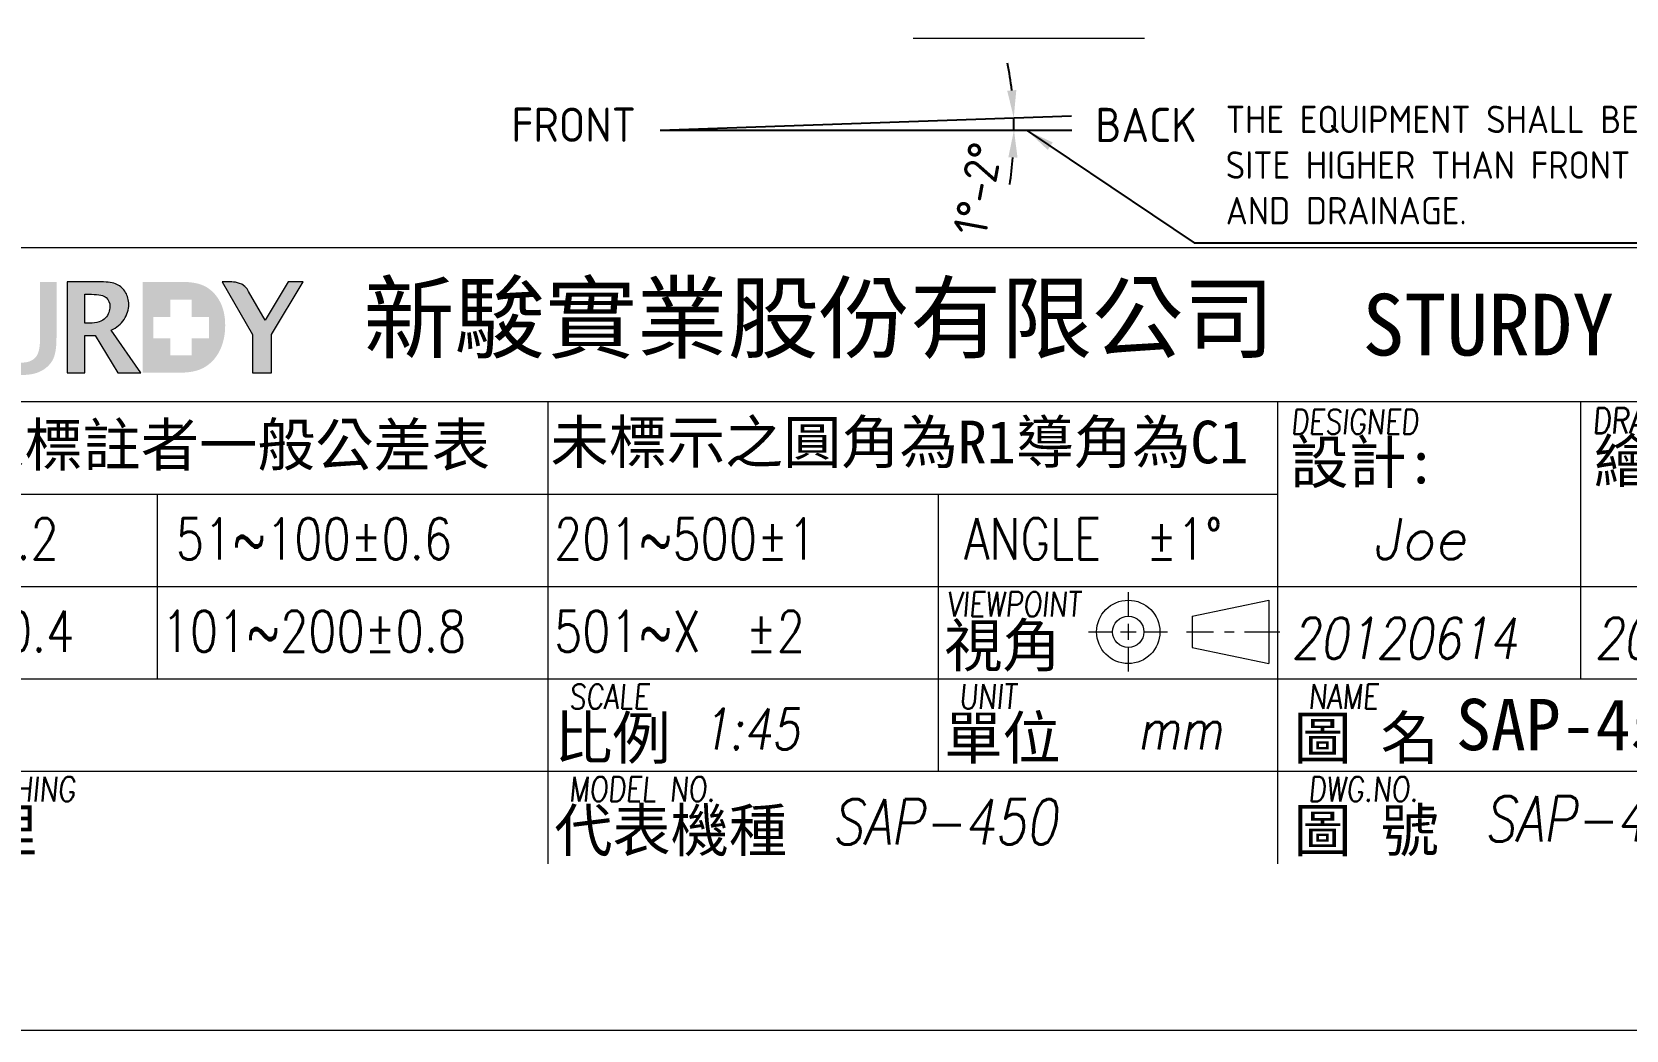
# Model space of a CAD drawing. Header units: millimetres. Extents: x -170975 to -150669, y 655 to 14456.
# Drawn here: x -156325 to -152835, y 655 to 2841 of the extents above; entities that cross this region are included whole.
import ezdxf

# ---------------------------------------------------------------- set-up
doc = ezdxf.new("R2010")
doc.units = ezdxf.units.MM
doc.layers.get('0').update_dxf_attribs({"lineweight": 25})
for name, color, linetype, lineweight in [('D', 3, 'Continuous', 13), ('F', 7, 'Continuous', 15), ('T', 4, 'Continuous', 15)]:
    doc.layers.add(name, color=color, linetype=linetype, lineweight=lineweight)
doc.styles.get("Standard").update_dxf_attribs({"font": 'KAIU.TTF'})
doc.styles.add('STU25', font='isocp2.shx')
doc.styles.add('Text', font='romans.shx', dxfattribs={"width": 0.8, "oblique": 10})
doc.dimstyles.new('STU25', dxfattribs={"dimscale": 30, "dimtxt": 2.5, "dimasz": 2, "dimexe": 0.6, "dimexo": 1, "dimgap": 1, "dimtad": 1, "dimdsep": 46, "dimtxsty": 'STU25', "dimcen": 2, "dimazin": 2, "dimtfac": 1, "dimtmove": 0, "dimatfit": 3, "dimfxl": 0, "dimtolj": 1, "dimtzin": 0, "dimarcsym": 0})
doc.dimstyles.new('STU25$7', dxfattribs={"dimscale": 30, "dimtxt": 2.5, "dimasz": 2, "dimexe": 1.25, "dimexo": 0.625, "dimgap": 1, "dimtad": 0, "dimdec": 4, "dimdsep": 46, "dimtxsty": 'STU25', "dimcen": 2.5, "dimazin": 2, "dimtfac": 1, "dimtdec": 4, "dimtmove": 0, "dimatfit": 3, "dimfxl": 0, "dimtolj": 1, "dimtzin": 0, "dimarcsym": 0})

# ---------------------------------------------------------------- blocks, each defined once
blk = doc.blocks.new('*D5')
at = {"layer": 'D', "color": 0, "linetype": 'Continuous', "lineweight": -2}
for start, end in [(6.4401, 10.8803), (0, 2), (351.1197, 355.5599)]:
    blk.add_arc((-154949.4, 2626.4), 774.4, start, end, dxfattribs=at)
at = {"layer": 'D', "color": 0}
for points in [[(-154189.8, 2712.6), (-154169.9, 2714), (-154175.5, 2653.5)], [(-154167.3, 2566.1), (-154187.3, 2566.9), (-154175, 2626.4)]]:
    blk.add_solid(points, dxfattribs=at)
at = {"layer": 'Defpoints', "color": 0}
for p in [(-154049, 2657.9), (-154949.4, 2626.4), (-154949.4, 2626.4), (-154175.2, 2644.5), (-154048.4, 2626.4)]:
    blk.add_point(p, dxfattribs=at)
at = {"layer": 'D', "color": 0, "insert": (-154254.3, 2497.9), "char_height": 75, "attachment_point": 5, "rotation": 79.526, "style": 'STU25'}
blk.add_mtext('1%%D-2%%D', dxfattribs=at)
blk = doc.blocks.new('新駿LOGO')
at = {"layer": 'F'}
h = blk.add_hatch(color=256, dxfattribs=at)
edge = h.paths.add_edge_path()
edge.add_spline(control_points=[(-529.051, -442.142), (-529.051, -442.306), (-529.019, -442.447), (-528.955, -442.564), (-528.891, -442.681), (-528.802, -442.776), (-528.688, -442.851), (-528.574, -442.925), (-528.443, -442.98), (-528.294, -443.014), (-528.146, -443.048), (-527.986, -443.065), (-527.812, -443.065), (-527.625, -443.065), (-527.465, -443.046), (-527.333, -443.008), (-527.2, -442.969), (-527.093, -442.92), (-527.011, -442.86), (-526.929, -442.799), (-526.87, -442.73), (-526.833, -442.652), (-526.797, -442.573), (-526.778, -442.494), (-526.778, -442.413), (-526.778, -442.248), (-526.821, -442.126), (-526.905, -442.048), (-526.99, -441.97), (-527.082, -441.914), (-527.182, -441.882), (-527.356, -441.826), (-527.558, -441.773), (-527.788, -441.722), (-528.018, -441.672), (-528.302, -441.606), (-528.64, -441.526), (-528.85, -441.478), (-529.024, -441.415), (-529.164, -441.336), (-529.303, -441.257), (-529.413, -441.17), (-529.495, -441.074), (-529.578, -440.977), (-529.636, -440.874), (-529.67, -440.766), (-529.704, -440.657), (-529.721, -440.546), (-529.721, -440.434), (-529.721, -440.216), (-529.67, -440.028), (-529.567, -439.869), (-529.464, -439.71), (-529.329, -439.579), (-529.16, -439.474), (-528.991, -439.37), (-528.855, -439.306), (-528.64, -439.256), (-528.426, -439.205), (-528.133, -439.204), (-527.915, -439.204), (-527.659, -439.204), (-526.729, -439.204), (-526.729, -439.204), (-526.729, -439.204), (-526.732, -439.805), (-526.732, -439.805), (-526.732, -439.805), (-528.141, -439.796), (-528.282, -439.825), (-528.386, -439.847), (-528.478, -439.858), (-528.565, -439.9), (-528.651, -439.942), (-528.723, -439.999), (-528.78, -440.072), (-528.837, -440.144), (-528.866, -440.235), (-528.866, -440.343), (-528.866, -440.496), (-528.812, -440.616), (-528.705, -440.702), (-528.598, -440.789), (-528.458, -440.854), (-528.284, -440.898), (-528.266, -440.902), (-528.194, -440.919), (-528.069, -440.95), (-527.943, -440.98), (-527.803, -441.013), (-527.648, -441.049), (-527.493, -441.086), (-527.341, -441.121), (-527.193, -441.155), (-527.044, -441.189), (-526.938, -441.214), (-526.874, -441.231), (-526.715, -441.275), (-526.576, -441.335), (-526.457, -441.411), (-526.338, -441.488), (-526.239, -441.575), (-526.159, -441.674), (-526.079, -441.773), (-526.02, -441.878), (-525.981, -441.991), (-525.943, -442.103), (-525.923, -442.216), (-525.923, -442.329), (-525.923, -442.57), (-525.979, -442.776), (-526.091, -442.947), (-526.203, -443.118), (-526.349, -443.258), (-526.532, -443.366), (-526.715, -443.476), (-526.922, -443.555), (-527.155, -443.605), (-527.388, -443.655), (-527.625, -443.681), (-527.867, -443.681), (-528.145, -443.681), (-528.408, -443.65), (-528.653, -443.59), (-528.9, -443.53), (-529.115, -443.437), (-529.297, -443.313), (-529.48, -443.188), (-529.626, -443.028), (-529.735, -442.833), (-529.845, -442.637), (-529.902, -442.407), (-529.906, -442.142), (-529.906, -442.142), (-529.051, -442.142), (-529.051, -442.142)], knot_values=[0, 0, 0, 0, 1, 1, 1, 2, 2, 2, 3, 3, 3, 4, 4, 4, 5, 5, 5, 6, 6, 6, 7, 7, 7, 8, 8, 8, 9, 9, 9, 10, 10, 10, 11, 11, 11, 12, 12, 12, 13, 13, 13, 14, 14, 14, 15, 15, 15, 16, 16, 16, 17, 17, 17, 18, 18, 18, 19, 19, 19, 20, 20, 20, 21, 21, 21, 22, 22, 22, 23, 23, 23, 24, 24, 24, 25, 25, 25, 26, 26, 26, 27, 27, 27, 28, 28, 28, 29, 29, 29, 30, 30, 30, 31, 31, 31, 32, 32, 32, 33, 33, 33, 34, 34, 34, 35, 35, 35, 36, 36, 36, 37, 37, 37, 38, 38, 38, 39, 39, 39, 40, 40, 40, 41, 41, 41, 42, 42, 42, 43, 43, 43, 44, 44, 44, 45, 45, 45, 45], degree=3, periodic=0)
edge = h.paths.add_edge_path()
edge.add_spline(control_points=[(-522.525, -440.141), (-522.54, -440.04), (-522.569, -439.94), (-522.628, -439.896), (-522.768, -439.792), (-522.902, -439.814), (-522.902, -439.814), (-522.902, -439.814), (-523.024, -439.814), (-523.024, -439.814), (-523.024, -439.814), (-524.139, -439.814), (-524.139, -439.814), (-524.139, -439.814), (-524.139, -443.624), (-524.139, -443.624), (-524.139, -443.624), (-525.057, -443.624), (-525.057, -443.624), (-525.057, -443.624), (-525.057, -439.814), (-525.057, -439.814), (-525.057, -439.814), (-526.468, -439.814), (-526.468, -439.814), (-526.468, -439.814), (-526.468, -439.204), (-526.468, -439.204), (-526.468, -439.204), (-522.387, -439.204), (-522.387, -439.204)], knot_values=[5.578051, 5.578051, 5.578051, 5.578051, 6, 6, 6, 7, 7, 7, 8, 8, 8, 9, 9, 9, 10, 10, 10, 11, 11, 11, 12, 12, 12, 13, 13, 13, 14, 14, 14, 15, 15, 15, 15], degree=3, periodic=0)
edge.add_spline(control_points=[(-522.396, -439.204), (-522.311, -439.204), (-522.216, -439.204), (-522.216, -439.204), (-522.216, -439.204), (-521.96, -439.187), (-521.763, -439.406), (-521.582, -439.606), (-521.607, -439.851), (-521.607, -439.851), (-521.607, -439.851), (-521.607, -441.917), (-521.607, -441.917), (-521.607, -442.407), (-521.523, -442.732), (-521.357, -442.891), (-521.191, -443.051), (-520.975, -443.131), (-520.71, -443.131), (-520.449, -443.131), (-520.242, -443.052), (-520.087, -442.894), (-519.933, -442.736), (-519.855, -442.433), (-519.855, -441.982), (-519.855, -441.982), (-519.855, -439.204), (-519.855, -439.204), (-519.855, -439.204), (-519.054, -439.204), (-519.054, -439.204), (-519.054, -439.204), (-519.054, -441.919), (-519.054, -441.919), (-519.054, -442.431), (-519.119, -442.798), (-519.247, -443.02), (-519.375, -443.242), (-519.561, -443.417), (-519.804, -443.544), (-520.047, -443.671), (-520.354, -443.735), (-520.727, -443.735), (-521.094, -443.735), (-521.408, -443.676), (-521.671, -443.558), (-521.933, -443.439), (-522.142, -443.263), (-522.295, -443.029), (-522.448, -442.795), (-522.525, -442.422), (-522.525, -441.91), (-522.525, -441.91), (-522.525, -440.923), (-522.525, -440.141)], knot_values=[0.44538, 0.44538, 0.44538, 0.44538, 1, 1, 1, 2, 2, 2, 3, 3, 3, 4, 4, 4, 5, 5, 5, 6, 6, 6, 7, 7, 7, 8, 8, 8, 9, 9, 9, 10, 10, 10, 11, 11, 11, 12, 12, 12, 13, 13, 13, 14, 14, 14, 15, 15, 15, 16, 16, 16, 17, 17, 17, 17.603917, 17.603917, 17.603917, 17.603917], degree=3, periodic=0)
h = blk.add_hatch(color=256, dxfattribs=at)
edge = h.paths.add_edge_path()
edge.add_spline(control_points=[(-526.468, -439.204), (-526.468, -439.204), (-526.468, -439.814), (-526.468, -439.814)], knot_values=[-14, -14, -14, -14, -13, -13, -13, -13], degree=3, periodic=0)
edge.add_spline(control_points=[(-526.468, -439.814), (-526.468, -439.814), (-525.057, -439.814), (-525.057, -439.814)], knot_values=[-13, -13, -13, -13, -12, -12, -12, -12], degree=3, periodic=0)
edge.add_spline(control_points=[(-525.057, -439.814), (-525.057, -439.814), (-525.057, -443.624), (-525.057, -443.624)], knot_values=[-12, -12, -12, -12, -11, -11, -11, -11], degree=3, periodic=0)
edge.add_spline(control_points=[(-525.057, -443.624), (-525.057, -443.624), (-524.139, -443.624), (-524.139, -443.624)], knot_values=[-11, -11, -11, -11, -10, -10, -10, -10], degree=3, periodic=0)
edge.add_spline(control_points=[(-524.139, -443.624), (-524.139, -443.624), (-524.139, -439.814), (-524.139, -439.814)], knot_values=[-10, -10, -10, -10, -9, -9, -9, -9], degree=3, periodic=0)
edge.add_spline(control_points=[(-524.139, -439.814), (-524.139, -439.814), (-523.024, -439.814), (-523.024, -439.814)], knot_values=[-9, -9, -9, -9, -8, -8, -8, -8], degree=3, periodic=0)
edge.add_spline(control_points=[(-523.024, -439.814), (-523.024, -439.814), (-522.902, -439.814), (-522.902, -439.814)], knot_values=[-8, -8, -8, -8, -7, -7, -7, -7], degree=3, periodic=0)
edge.add_spline(control_points=[(-522.902, -439.814), (-522.902, -439.814), (-522.768, -439.792), (-522.628, -439.896)], knot_values=[-7, -7, -7, -7, -6, -6, -6, -6], degree=3, periodic=0)
edge.add_spline(control_points=[(-522.628, -439.896), (-522.569, -439.94), (-522.54, -440.04), (-522.525, -440.141)], knot_values=[-6, -6, -6, -6, -5.578051, -5.578051, -5.578051, -5.578051], degree=3, periodic=0)
edge.add_spline(control_points=[(-522.525, -440.141), (-522.525, -440.923), (-522.525, -441.91), (-522.525, -441.91)], knot_values=[-17.603917, -17.603917, -17.603917, -17.603917, -17, -17, -17, -17], degree=3, periodic=0)
edge.add_spline(control_points=[(-522.525, -441.91), (-522.525, -442.422), (-522.448, -442.795), (-522.295, -443.029)], knot_values=[-17, -17, -17, -17, -16, -16, -16, -16], degree=3, periodic=0)
edge.add_spline(control_points=[(-522.295, -443.029), (-522.142, -443.263), (-521.933, -443.439), (-521.671, -443.558)], knot_values=[-16, -16, -16, -16, -15, -15, -15, -15], degree=3, periodic=0)
edge.add_spline(control_points=[(-521.671, -443.558), (-521.408, -443.676), (-521.094, -443.735), (-520.727, -443.735)], knot_values=[-15, -15, -15, -15, -14, -14, -14, -14], degree=3, periodic=0)
edge.add_spline(control_points=[(-520.727, -443.735), (-520.354, -443.735), (-520.047, -443.671), (-519.804, -443.544)], knot_values=[-14, -14, -14, -14, -13, -13, -13, -13], degree=3, periodic=0)
edge.add_spline(control_points=[(-519.804, -443.544), (-519.561, -443.417), (-519.375, -443.242), (-519.247, -443.02)], knot_values=[-13, -13, -13, -13, -12, -12, -12, -12], degree=3, periodic=0)
edge.add_spline(control_points=[(-519.247, -443.02), (-519.119, -442.798), (-519.054, -442.431), (-519.054, -441.919)], knot_values=[-12, -12, -12, -12, -11, -11, -11, -11], degree=3, periodic=0)
edge.add_spline(control_points=[(-519.054, -441.919), (-519.054, -441.919), (-519.054, -439.204), (-519.054, -439.204)], knot_values=[-11, -11, -11, -11, -10, -10, -10, -10], degree=3, periodic=0)
edge.add_spline(control_points=[(-519.054, -439.204), (-519.054, -439.204), (-519.855, -439.204), (-519.855, -439.204)], knot_values=[-10, -10, -10, -10, -9, -9, -9, -9], degree=3, periodic=0)
edge.add_spline(control_points=[(-519.855, -439.204), (-519.855, -439.204), (-519.855, -441.982), (-519.855, -441.982)], knot_values=[-9, -9, -9, -9, -8, -8, -8, -8], degree=3, periodic=0)
edge.add_spline(control_points=[(-519.855, -441.982), (-519.855, -442.433), (-519.933, -442.736), (-520.087, -442.894)], knot_values=[-8, -8, -8, -8, -7, -7, -7, -7], degree=3, periodic=0)
edge.add_spline(control_points=[(-520.087, -442.894), (-520.242, -443.052), (-520.449, -443.131), (-520.71, -443.131)], knot_values=[-7, -7, -7, -7, -6, -6, -6, -6], degree=3, periodic=0)
edge.add_spline(control_points=[(-520.71, -443.131), (-520.975, -443.131), (-521.191, -443.051), (-521.357, -442.891)], knot_values=[-6, -6, -6, -6, -5, -5, -5, -5], degree=3, periodic=0)
edge.add_spline(control_points=[(-521.357, -442.891), (-521.523, -442.732), (-521.607, -442.407), (-521.607, -441.917)], knot_values=[-5, -5, -5, -5, -4, -4, -4, -4], degree=3, periodic=0)
edge.add_spline(control_points=[(-521.607, -441.917), (-521.607, -441.917), (-521.607, -439.851), (-521.607, -439.851)], knot_values=[-4, -4, -4, -4, -3, -3, -3, -3], degree=3, periodic=0)
edge.add_spline(control_points=[(-521.607, -439.851), (-521.607, -439.851), (-521.607, -439.851), (-521.607, -439.851)], knot_values=[-3, -3, -3, -3, -2.999949, -2.999949, -2.999949, -2.999949], degree=3, periodic=0)
edge.add_spline(control_points=[(-521.607, -439.851), (-521.607, -439.851), (-521.582, -439.606), (-521.763, -439.406)], knot_values=[-2.999949, -2.999949, -2.999949, -2.999949, -2, -2, -2, -2], degree=3, periodic=0)
edge.add_spline(control_points=[(-521.763, -439.406), (-521.96, -439.187), (-522.216, -439.204), (-522.216, -439.204)], knot_values=[-2, -2, -2, -2, -1, -1, -1, -1], degree=3, periodic=0)
edge.add_spline(control_points=[(-522.216, -439.204), (-522.216, -439.204), (-526.468, -439.204), (-526.468, -439.204)], knot_values=[-15, -15, -15, -15, -14, -14, -14, -14], degree=3, periodic=0)
h = blk.add_hatch(color=256, dxfattribs=at)
edge = h.paths.add_edge_path()
edge.add_spline(control_points=[(-518.536, -443.624), (-518.536, -443.624), (-518.536, -439.204), (-518.536, -439.204), (-518.536, -439.204), (-516.884, -439.204), (-516.884, -439.204), (-516.545, -439.204), (-516.288, -439.246), (-516.111, -439.33), (-515.934, -439.415), (-515.794, -439.544), (-515.692, -439.716), (-515.59, -439.888), (-515.538, -440.082), (-515.538, -440.299), (-515.538, -440.557), (-515.613, -440.802), (-515.762, -441.032), (-515.912, -441.261), (-516.122, -441.437), (-516.394, -441.558), (-516.394, -441.558), (-514.952, -443.624), (-514.952, -443.624), (-514.952, -443.624), (-516.071, -443.624), (-516.071, -443.624), (-516.071, -443.624), (-517.172, -441.815), (-517.172, -441.815), (-517.172, -441.815), (-517.672, -441.815), (-517.672, -441.815), (-517.672, -441.815), (-517.672, -443.624), (-517.672, -443.624), (-517.672, -443.624), (-518.536, -443.624), (-518.536, -443.624)], knot_values=[0, 0, 0, 0, 1, 1, 1, 2, 2, 2, 3, 3, 3, 4, 4, 4, 5, 5, 5, 6, 6, 6, 7, 7, 7, 8, 8, 8, 9, 9, 9, 10, 10, 10, 11, 11, 11, 12, 12, 12, 13, 13, 13, 13], degree=3, periodic=1)
edge = h.paths.add_edge_path(flags=16)
edge.add_spline(control_points=[(-517.672, -441.21), (-517.672, -441.21), (-517.462, -441.21), (-517.462, -441.21), (-517.084, -441.21), (-516.822, -441.127), (-516.676, -440.962), (-516.53, -440.796), (-516.456, -440.609), (-516.456, -440.4), (-516.456, -440.219), (-516.515, -440.075), (-516.633, -439.968), (-516.751, -439.862), (-516.991, -439.809), (-517.351, -439.809), (-517.351, -439.809), (-517.672, -439.809), (-517.672, -439.809), (-517.672, -439.809), (-517.672, -441.21), (-517.672, -441.21)], knot_values=[0, 0, 0, 0, 1, 1, 1, 2, 2, 2, 3, 3, 3, 4, 4, 4, 5, 5, 5, 6, 6, 6, 7, 7, 7, 7], degree=3, periodic=1)
h = blk.add_hatch(color=256, dxfattribs=at)
edge = h.paths.add_edge_path()
edge.add_spline(control_points=[(-514.869, -443.624), (-514.869, -443.624), (-513.047, -443.624), (-513.047, -443.624)], knot_values=[-9, -9, -9, -9, -8, -8, -8, -8], degree=3, periodic=0)
edge.add_spline(control_points=[(-513.047, -443.624), (-512.514, -443.624), (-512.094, -443.524), (-511.788, -443.322)], knot_values=[-8, -8, -8, -8, -7, -7, -7, -7], degree=3, periodic=0)
edge.add_spline(control_points=[(-511.788, -443.322), (-511.48, -443.121), (-511.247, -442.847), (-511.087, -442.501)], knot_values=[-7, -7, -7, -7, -6, -6, -6, -6], degree=3, periodic=0)
edge.add_spline(control_points=[(-511.087, -442.501), (-510.927, -442.155), (-510.846, -441.761), (-510.846, -441.321)], knot_values=[-6, -6, -6, -6, -5, -5, -5, -5], degree=3, periodic=0)
edge.add_spline(control_points=[(-510.846, -441.321), (-510.846, -440.871), (-510.931, -440.488), (-511.099, -440.17)], knot_values=[-5, -5, -5, -5, -4, -4, -4, -4], degree=3, periodic=0)
edge.add_spline(control_points=[(-511.099, -440.17), (-511.267, -439.852), (-511.493, -439.612), (-511.777, -439.448)], knot_values=[-4, -4, -4, -4, -3, -3, -3, -3], degree=3, periodic=0)
edge.add_spline(control_points=[(-511.777, -439.448), (-512.061, -439.285), (-512.457, -439.204), (-512.967, -439.204)], knot_values=[-3, -3, -3, -3, -2, -2, -2, -2], degree=3, periodic=0)
edge.add_spline(control_points=[(-512.967, -439.204), (-512.967, -439.204), (-514.869, -439.204), (-514.869, -439.204)], knot_values=[-2, -2, -2, -2, -1, -1, -1, -1], degree=3, periodic=0)
edge.add_spline(control_points=[(-514.869, -439.204), (-514.869, -439.204), (-514.869, -443.624), (-514.869, -443.624)], knot_values=[-1, -1, -1, -1, 0, 0, 0, 0], degree=3, periodic=0)
h.paths.add_polyline_path([(-514.335, -441.95), (-514.335, -440.92), (-513.511, -440.92), (-513.511, -440.074), (-512.482, -440.074), (-512.482, -440.92), (-511.637, -440.92), (-511.637, -441.95), (-512.482, -441.95), (-512.482, -442.773), (-513.511, -442.773), (-513.511, -441.95)], flags=16)
h = blk.add_hatch(color=256, dxfattribs=at)
edge = h.paths.add_edge_path()
edge.add_spline(control_points=[(-509.511, -443.624), (-509.511, -443.624), (-509.511, -441.772), (-509.511, -441.772), (-509.511, -441.772), (-510.996, -439.204), (-510.996, -439.204), (-510.996, -439.204), (-510.644, -439.204), (-510.644, -439.204), (-510.644, -439.204), (-510.299, -439.189), (-510.044, -439.321), (-509.79, -439.454), (-509.707, -439.678), (-509.707, -439.678), (-509.707, -439.678), (-508.902, -441.069), (-508.902, -441.069), (-508.902, -441.069), (-507.778, -439.204), (-507.778, -439.204), (-507.778, -439.204), (-507.048, -439.204), (-507.048, -439.204), (-507.048, -439.204), (-508.592, -441.767), (-508.592, -441.767), (-508.592, -441.767), (-508.592, -443.624), (-508.592, -443.624), (-508.592, -443.624), (-509.511, -443.624), (-509.511, -443.624)], knot_values=[0, 0, 0, 0, 1, 1, 1, 2, 2, 2, 3, 3, 3, 4, 4, 4, 5, 5, 5, 6, 6, 6, 7, 7, 7, 8, 8, 8, 9, 9, 9, 10, 10, 10, 11, 11, 11, 11], degree=3, periodic=1)
at = {"layer": 'F', "lineweight": 0}
for points, knots in [([(-518.536, -443.624), (-518.536, -443.624), (-518.536, -439.204), (-518.536, -439.204), (-518.536, -439.204), (-516.884, -439.204), (-516.884, -439.204), (-516.545, -439.204), (-516.288, -439.246), (-516.111, -439.33), (-515.934, -439.415), (-515.794, -439.544), (-515.692, -439.716), (-515.59, -439.888), (-515.538, -440.082), (-515.538, -440.299), (-515.538, -440.557), (-515.613, -440.802), (-515.762, -441.032), (-515.912, -441.261), (-516.122, -441.437), (-516.394, -441.558), (-516.394, -441.558), (-514.952, -443.624), (-514.952, -443.624), (-514.952, -443.624), (-516.071, -443.624), (-516.071, -443.624), (-516.071, -443.624), (-517.172, -441.815), (-517.172, -441.815), (-517.172, -441.815), (-517.672, -441.815), (-517.672, -441.815), (-517.672, -441.815), (-517.672, -443.624), (-517.672, -443.624), (-517.672, -443.624), (-518.536, -443.624), (-518.536, -443.624)], [0, 0, 0, 0, 1, 1, 1, 2, 2, 2, 3, 3, 3, 4, 4, 4, 5, 5, 5, 6, 6, 6, 7, 7, 7, 8, 8, 8, 9, 9, 9, 10, 10, 10, 11, 11, 11, 12, 12, 12, 13, 13, 13, 13]), ([(-517.672, -441.21), (-517.672, -441.21), (-517.462, -441.21), (-517.462, -441.21), (-517.084, -441.21), (-516.822, -441.127), (-516.676, -440.962), (-516.53, -440.796), (-516.456, -440.609), (-516.456, -440.4), (-516.456, -440.219), (-516.515, -440.075), (-516.633, -439.968), (-516.751, -439.862), (-516.991, -439.809), (-517.351, -439.809), (-517.351, -439.809), (-517.672, -439.809), (-517.672, -439.809), (-517.672, -439.809), (-517.672, -441.21), (-517.672, -441.21)], [0, 0, 0, 0, 1, 1, 1, 2, 2, 2, 3, 3, 3, 4, 4, 4, 5, 5, 5, 6, 6, 6, 7, 7, 7, 7]), ([(-509.511, -443.624), (-509.511, -443.624), (-509.511, -441.772), (-509.511, -441.772), (-509.511, -441.772), (-510.996, -439.204), (-510.996, -439.204), (-510.996, -439.204), (-510.644, -439.204), (-510.644, -439.204), (-510.644, -439.204), (-510.299, -439.189), (-510.044, -439.321), (-509.79, -439.454), (-509.707, -439.678), (-509.707, -439.678), (-509.707, -439.678), (-508.902, -441.069), (-508.902, -441.069), (-508.902, -441.069), (-507.778, -439.204), (-507.778, -439.204), (-507.778, -439.204), (-507.048, -439.204), (-507.048, -439.204), (-507.048, -439.204), (-508.592, -441.767), (-508.592, -441.767), (-508.592, -441.767), (-508.592, -443.624), (-508.592, -443.624), (-508.592, -443.624), (-509.511, -443.624), (-509.511, -443.624)], [0, 0, 0, 0, 1, 1, 1, 2, 2, 2, 3, 3, 3, 4, 4, 4, 5, 5, 5, 6, 6, 6, 7, 7, 7, 8, 8, 8, 9, 9, 9, 10, 10, 10, 11, 11, 11, 11])]:
    blk.add_open_spline(points, degree=3, knots=knots, dxfattribs=at)
at = {"attachment_point": 1, "style": 'STU25'}
for s, insert, char_height in [('{\\f標楷體|b0|i0|c136|p65;新駿實業股份有限公司}', (-504.123, -439.334), 3.25), ('{\\f標楷體|b0|i0|c136|p65;STURDY\\H0.9667x; \\H1.034x;INDUSTRIAL CO.,LTD.}', (-455.51, -439.784), 3)]:
    blk.add_mtext(s, dxfattribs=dict(at, insert=insert, char_height=char_height))
blk = doc.blocks.new('H421')
at = {"layer": 'F', "color": 7}
for p, q in [((155.911, 38.089), (286.911, 38.089)), ((211.355, 38.089), (286.911, 38.089)), ((155.911, 30.589), (286.911, 30.589)), ((192.411, 30.589), (192.411, 17.089)), ((242.661, 30.589), (242.661, 17.089)), ((155.911, 26.089), (227.911, 26.089)), ((173.411, 26.089), (173.411, 17.089)), ((211.411, 26.089), (211.411, 17.089)), ((155.911, 21.589), (286.911, 21.589)), ((214.911, 21.589), (286.911, 21.589)), ((227.911, 21.589), (286.911, 21.589)), ((155.911, 17.089), (286.911, 17.089)), ((211.411, 17.089), (211.411, 12.589)), ((227.911, 17.089), (227.911, 8.089)), ((286.911, 12.589), (155.911, 12.589))]:
    blk.add_line(p, q, dxfattribs=at)
at = {"layer": 'F'}
for p, q in [((227.911, 30.589), (227.911, 17.089)), ((192.411, 17.089), (192.411, 8.089))]:
    blk.add_line(p, q, dxfattribs=at)
at = {"layer": 'F', "color": 0}
for p, q in [((220.657, 21.316), (220.657, 20.144)), ((223.773, 20.144), (227.497, 20.923)), ((227.497, 20.923), (227.497, 17.84)), ((220.657, 19.767), (220.657, 18.997)), ((223.773, 20.144), (223.773, 18.62)), ((218.722, 19.382), (219.894, 19.382)), ((220.271, 19.382), (221.042, 19.382)), ((220.657, 18.62), (220.657, 17.448)), ((221.419, 19.382), (222.565, 19.382)), ((223.486, 19.382), (224.805, 19.382)), ((223.773, 18.62), (227.497, 17.84)), ((225.338, 19.382), (225.806, 19.382)), ((226.308, 19.382), (228.026, 19.382))]:
    blk.add_line(p, q, dxfattribs=at)
for radius in [1.542, 0.762]:
    blk.add_circle((220.657, 19.382), radius, dxfattribs=at)
blk.add_blockref('新駿LOGO', (687.56, 475.621))
at = {"layer": 'F', "color": 1, "lineweight": 15, "style": 'Text', "oblique": 5, "width": 0.8}
for s, height, p in [('DRAWN', 1.2454, (243.233, 29.034)), ('DESIGNED', 1.2, (228.568, 29.012)), ('VIEWPOINT', 1.2, (211.829, 20.13)), ('SCALE', 1.2, (193.438, 15.63)), ('UNIT', 1.2, (212.417, 15.63)), ('NAME', 1.2, (229.411, 15.63)), ('SURFACE FINISHING', 1.2, (156.917, 11.13)), ('MODEL NO.', 1.2, (193.438, 11.13)), ('DWG.NO.', 1.2, (229.411, 11.13))]:
    blk.add_text(s, height=height, dxfattribs=at).set_placement(p)
at = {"layer": 'F', "lineweight": -3}
for s, height, p in [('未標註者一般公差表', 2.0757, (164.115, 27.45)), ('未標示之圓角為R1導角為C1', 2.07574, (192.54, 27.585)), ('設計:', 2.0757, (228.539, 26.607)), ('繪圖:', 2.0757, (243.316, 26.664)), ('視角', 2.0757, (211.706, 17.689)), ('比例', 2.0757, (192.727, 13.189)), ('單位', 2.0757, (211.706, 13.189)), ('圖 名', 2.0757, (228.699, 13.189)), ('表面處理', 2.0757, (156.206, 8.689)), ('代表機種', 2.0757, (192.727, 8.689)), ('圖 號', 2.0757, (228.699, 8.689))]:
    blk.add_text(s, height=height, dxfattribs=at).set_placement(p)
at = {"layer": 'F', "lineweight": 20, "style": 'Text', "width": 0.8}
for s, p in [('0~10 ±0.2', (156.816, 22.912)), ('51~100±0.6', (174.316, 22.912)), ('201~500±1', (192.719, 22.912)), ('ANGLE  ±1%%D', (212.676, 22.912)), ('11~50 ±0.4', (156.204, 18.412)), ('101~200±0.8', (173.627, 18.412)), ('501~X  ±2', (192.719, 18.412))]:
    blk.add_text(s, height=2, dxfattribs=at).set_placement(p)

msp = doc.modelspace()

# ---------------------------------------------------------------- linework, layer by layer
at = {"linetype": 'Continuous'}
for q in [(-154048.975, 2657.889), (-154048.426, 2626.445)]:
    msp.add_line((-154949.426, 2626.445), q, dxfattribs=at)
at = {"layer": 'D'}
msp.add_line((-154395.492, 2827.773), (-153889.29, 2827.773), dxfattribs=at)
at = {"layer": 'F', "color": 6}
msp.add_lwpolyline([(-163854.315, 9925.161), (-163854.315, 655.161), (-150669.315, 655.161), (-150669.315, 9925.161)], close=True, dxfattribs=at)
msp.add_lwpolyline([(-163854.315, 9925.161), (-163854.315, 655.161), (-150669.315, 655.161), (-150669.315, 9925.161)], close=True, dxfattribs=at)

# ---------------------------------------------------------------- block references
at = {"xscale": 45, "yscale": 45, "zscale": 45}
msp.add_blockref('H421', (-163854.315, 655.161), dxfattribs=at)

# ---------------------------------------------------------------- texts
at = {"layer": 'D', "color": 4}
msp.add_text('SAP-450 INSTALLATION PLAN', height=112.5, dxfattribs=at).set_placement((-153207.4, 1268.196))
at = {"layer": 'D', "linetype": 'Continuous', "char_height": 75, "width": 218.181, "attachment_point": 1}
for s, insert in [('{\\Fisocp2.shx;FRONT}', (-155275.644, 2675.57)), ('{\\Fisocp2.shx;BACK}', (-153997.12, 2675.12))]:
    msp.add_mtext(s, dxfattribs=dict(at, insert=insert))
at = {"layer": 'D', "color": 11, "insert": (-153711.324, 2679.789), "char_height": 60, "attachment_point": 1}
msp.add_mtext('{\\Fisocp2.shx;\\C3;THE EQUIPMENT SHALL BE ADJUST TO A ANGLE OF 1%%d-2%%dWITH REAR \\PSITE HIGHER THAN FRONT SITE FOR THE PROPER OPERATION OF DRY \\PAND DRAINAGE.}', dxfattribs=at)
at = {"layer": 'T', "lineweight": 20, "style": 'Text', "oblique": 10}
msp.add_text('Joe', height=90, dxfattribs=at).set_placement((-153389.824, 1686.324))
at = {"layer": 'T', "lineweight": 20, "style": 'Text', "oblique": 10, "width": 0.8}
for s, height, p in [('20120614', 90, (-153567.143, 1468.411)), ('20211221', 90, (-152903.393, 1468.411)), ('1:45', 90, (-154860.795, 1269.534)), ('mm', 90, (-153904.179, 1269.789)), ('SAP-450', 99, (-154573.835, 1061.932)), ('SAP-450-HE-001-03', 99, (-153146.057, 1068.225))]:
    msp.add_text(s, height=height, dxfattribs=at).set_placement(p)

# ---------------------------------------------------------------- dimensions: what is measured, and where the dimension line sits
at = {"layer": 'D', "linetype": 'Continuous'}
dim = msp.add_angular_dim_2l(base=(-154175.199, 2644.465), line1=((-154949.426, 2626.445), (-154048.426, 2626.445)), line2=((-154949.426, 2626.445), (-154048.975, 2657.889)), text='1%%D-2%%D', dimstyle='STU25', override={"dimtxsty": 'STU25'}, dxfattribs=at)
dim.commit()
dim.dimension.update_dxf_attribs({"geometry": '*D5', "text_midpoint": (-154187.893, 2485.66), "dimtype": 162})

# ---------------------------------------------------------------- leaders
at = {"layer": 'D'}
msp.add_leader([(-154145.484, 2624.659), (-153780.455, 2379.709), (-151283.599, 2379.709)], dimstyle='STU25$7', override={"dimgap": 1, "dimtad": 0}, dxfattribs=at)

doc.saveas('drawing.dxf')
